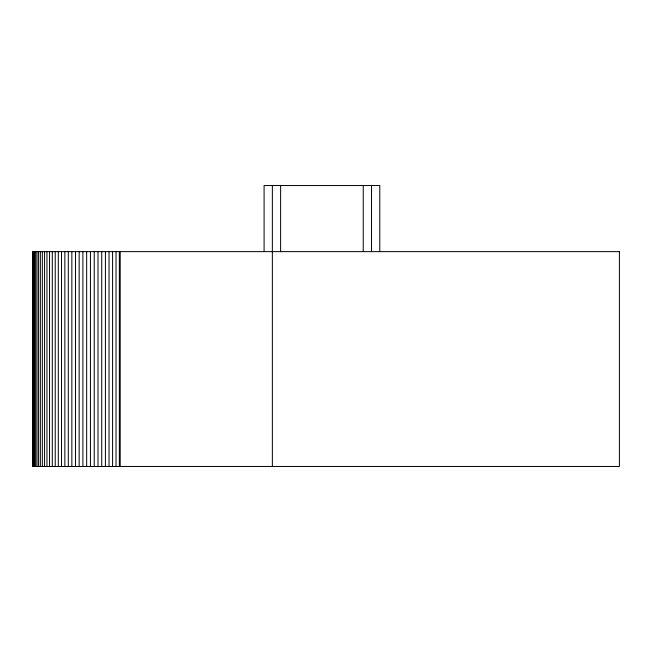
<?xml version="1.0" encoding="UTF-8"?>
<svg xmlns="http://www.w3.org/2000/svg" width="652" height="652" viewBox="0 0 652 652"><rect width="100%" height="100%" fill="white"/><g stroke="black" fill="none" stroke-linecap="round" stroke-linejoin="round"><path stroke-width="0.98" d="M379.782 251.713L379.782 185.535L264.093 185.535L264.093 251.713M371.518 185.535L371.518 251.713M363.254 185.535L363.254 251.713M280.621 185.535L280.621 251.713M272.357 185.535L272.357 466.465M120.196 251.631L120.196 466.465M119.365 251.631L119.365 466.465M116.032 251.631L116.032 466.465M112.584 251.631L112.584 466.465M109.039 251.631L109.039 466.465M105.412 251.631L105.412 466.465M101.728 251.631L101.728 466.465M97.996 251.631L97.996 466.465M94.23 251.631L94.23 466.465M90.441 251.631L90.441 466.465M86.659 251.631L86.659 466.465M82.894 251.631L82.894 466.465M79.161 251.631L79.161 466.465M75.477 251.631L75.477 466.465M71.85 251.631L71.85 466.465M68.305 251.631L68.305 466.465M64.858 251.631L64.858 466.465M61.524 251.631L61.524 466.465M58.305 251.631L58.305 466.465M55.233 251.631L55.233 466.465M52.307 251.631L52.307 466.465M49.544 251.631L49.544 466.465M46.952 251.631L46.952 466.465M44.556 251.631L44.556 466.465M42.347 251.631L42.347 466.465M40.351 251.631L40.351 466.465M38.566 251.631L38.566 466.465M37.001 251.631L37.001 466.465M35.673 251.631L35.673 466.465M34.572 251.631L34.572 466.465M33.708 251.631L33.708 466.465M33.097 251.631L33.097 466.465M32.722 251.631L32.722 466.465M619.4 251.631L32.6 251.631L32.6 466.465L619.4 466.465L619.4 251.631"/></g></svg>
